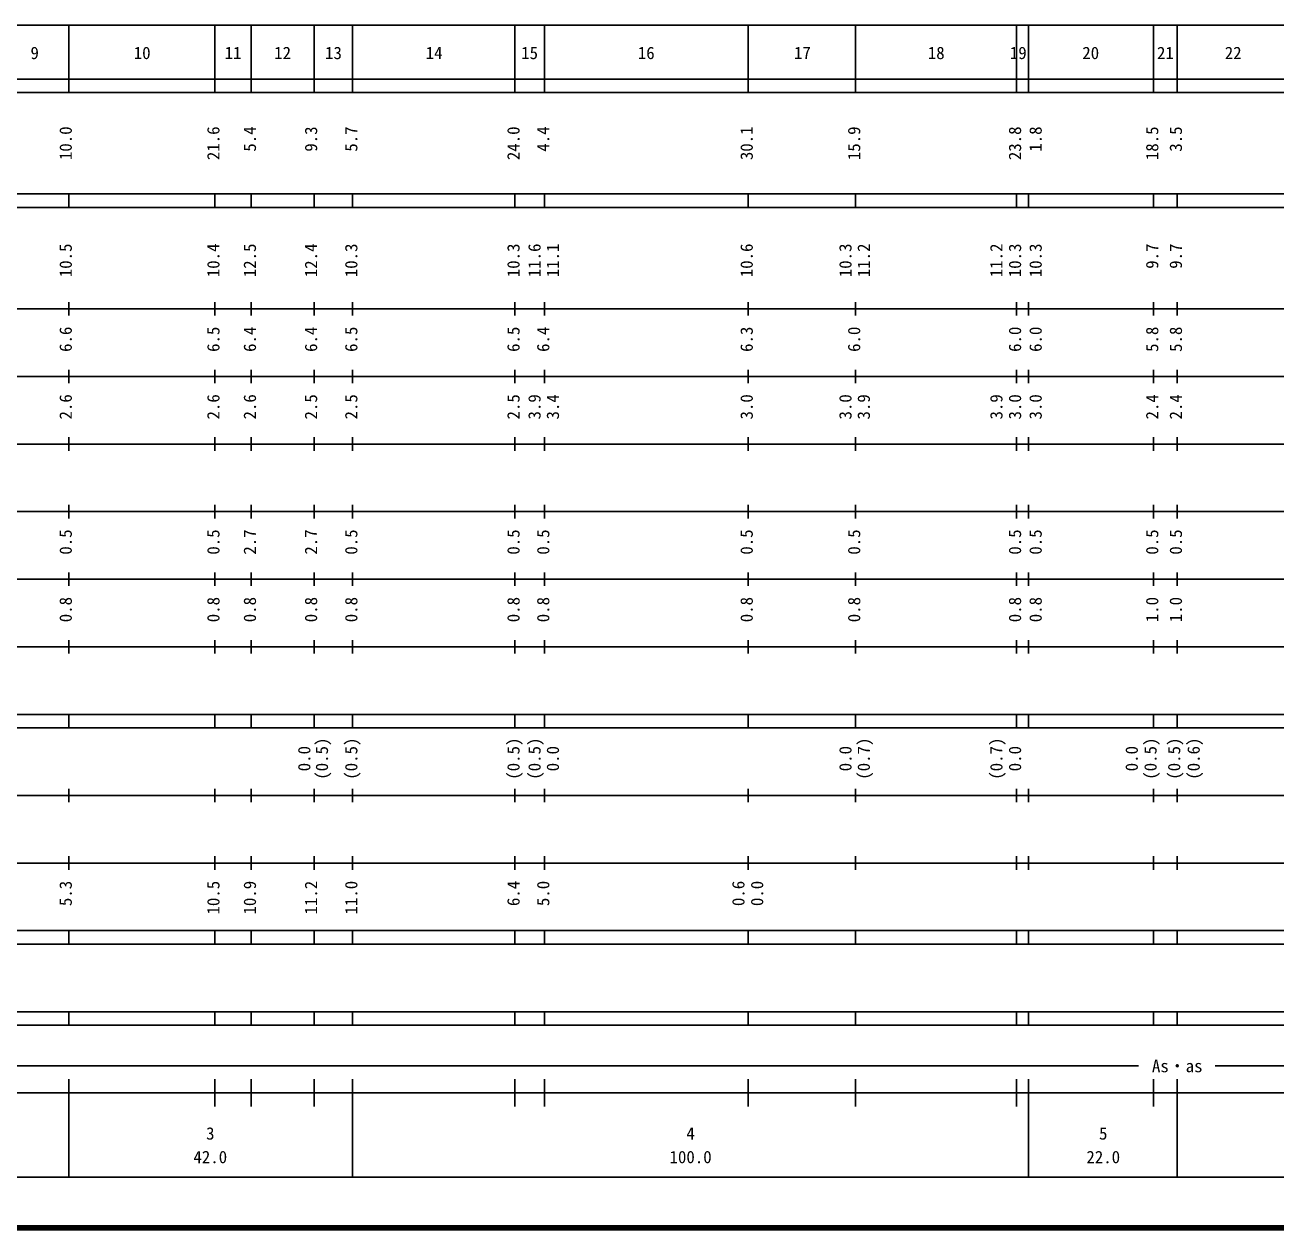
# Model space of a CAD drawing. Units: millimetres on the paper, enlarged 1000 times. Extents: x 40000 to 680000, y 20000 to 380000.
# Drawn here: x 219527 to 404610, y 20000 to 198000 of the extents above; entities that cross this region are included whole.
import ezdxf
from ezdxf.enums import TextEntityAlignment as Align

# ---------------------------------------------------------------- set-up
doc = ezdxf.new("R2010")
doc.units = ezdxf.units.MM
doc.header["$LTSCALE"] = 1000
doc.layers.add('M-TTL', color=2, linetype='Continuous', lineweight=140)
doc.layers.add('M-TTL-BAND', color=7, linetype='Continuous', lineweight=25)
doc.styles.add('ＭＳ ゴシック', font='')
doc.styles.get('ＭＳ ゴシック').set_extended_font_data('MS Gothic')

msp = doc.modelspace()

# ---------------------------------------------------------------- linework, layer by layer
at = {"layer": 'M-TTL'}
msp.add_line((40000, 20000), (680000, 20000), dxfattribs=at)
at = {"layer": 'M-TTL-BAND'}
for p, q in [((68000, 198000), (579000, 198000)), ((226000, 188000), (226000, 198000)), ((247600, 188000), (247600, 198000)), ((253000, 188000), (253000, 198000)), ((262300, 188000), (262300, 198000)), ((268000, 188000), (268000, 198000)), ((292000, 188000), (292000, 198000)), ((296400, 188000), (296400, 198000)), ((326500, 188000), (326500, 198000)), ((342400, 188000), (342400, 198000)), ((366200, 188000), (366200, 198000)), ((368000, 188000), (368000, 198000)), ((386500, 188000), (386500, 198000)), ((390000, 188000), (390000, 198000)), ((40000, 190000), (579000, 190000)), ((40000, 188000), (579000, 188000)), ((40000, 173000), (579000, 173000)), ((226000, 171000), (226000, 173000)), ((247600, 171000), (247600, 173000)), ((253000, 171000), (253000, 173000)), ((262300, 171000), (262300, 173000)), ((268000, 171000), (268000, 173000)), ((292000, 171000), (292000, 173000)), ((296400, 171000), (296400, 173000)), ((326500, 171000), (326500, 173000)), ((342400, 171000), (342400, 173000)), ((366200, 171000), (366200, 173000)), ((368000, 171000), (368000, 173000)), ((386500, 171000), (386500, 173000)), ((390000, 171000), (390000, 173000)), ((40000, 171000), (579000, 171000)), ((40000, 156000), (579000, 156000)), ((226000, 155000), (226000, 157000)), ((247600, 155000), (247600, 157000)), ((253000, 155000), (253000, 157000)), ((262300, 155000), (262300, 157000)), ((268000, 155000), (268000, 157000)), ((292000, 155000), (292000, 157000)), ((296400, 155000), (296400, 157000)), ((326500, 155000), (326500, 157000)), ((342400, 155000), (342400, 157000)), ((366200, 155000), (366200, 157000)), ((368000, 155000), (368000, 157000)), ((386500, 155000), (386500, 157000)), ((390000, 155000), (390000, 157000)), ((226000, 145000), (226000, 147000)), ((247600, 145000), (247600, 147000)), ((253000, 145000), (253000, 147000)), ((262300, 145000), (262300, 147000)), ((268000, 145000), (268000, 147000)), ((292000, 145000), (292000, 147000)), ((296400, 145000), (296400, 147000)), ((326500, 145000), (326500, 147000)), ((342400, 145000), (342400, 147000)), ((366200, 145000), (366200, 147000)), ((368000, 145000), (368000, 147000)), ((386500, 145000), (386500, 147000)), ((390000, 145000), (390000, 147000)), ((46000, 146000), (579000, 146000)), ((226000, 135000), (226000, 137000)), ((247600, 135000), (247600, 137000)), ((253000, 135000), (253000, 137000)), ((262300, 135000), (262300, 137000)), ((268000, 135000), (268000, 137000)), ((292000, 135000), (292000, 137000)), ((296400, 135000), (296400, 137000)), ((326500, 135000), (326500, 137000)), ((342400, 135000), (342400, 137000)), ((366200, 135000), (366200, 137000)), ((368000, 135000), (368000, 137000)), ((386500, 135000), (386500, 137000)), ((390000, 135000), (390000, 137000)), ((52000, 136000), (579000, 136000)), ((46000, 126000), (579000, 126000)), ((226000, 125000), (226000, 127000)), ((247600, 125000), (247600, 127000)), ((253000, 125000), (253000, 127000)), ((262300, 125000), (262300, 127000)), ((268000, 125000), (268000, 127000)), ((292000, 125000), (292000, 127000)), ((296400, 125000), (296400, 127000)), ((326500, 125000), (326500, 127000)), ((342400, 125000), (342400, 127000)), ((366200, 125000), (366200, 127000)), ((368000, 125000), (368000, 127000)), ((386500, 125000), (386500, 127000)), ((390000, 125000), (390000, 127000)), ((226000, 115000), (226000, 117000)), ((247600, 115000), (247600, 117000)), ((253000, 115000), (253000, 117000)), ((262300, 115000), (262300, 117000)), ((268000, 115000), (268000, 117000)), ((292000, 115000), (292000, 117000)), ((296400, 115000), (296400, 117000)), ((326500, 115000), (326500, 117000)), ((342400, 115000), (342400, 117000)), ((366200, 115000), (366200, 117000)), ((368000, 115000), (368000, 117000)), ((386500, 115000), (386500, 117000)), ((390000, 115000), (390000, 117000)), ((52000, 116000), (579000, 116000)), ((46000, 106000), (579000, 106000)), ((226000, 105000), (226000, 107000)), ((247600, 105000), (247600, 107000)), ((253000, 105000), (253000, 107000)), ((262300, 105000), (262300, 107000)), ((268000, 105000), (268000, 107000)), ((292000, 105000), (292000, 107000)), ((296400, 105000), (296400, 107000)), ((326500, 105000), (326500, 107000)), ((342400, 105000), (342400, 107000)), ((366200, 105000), (366200, 107000)), ((368000, 105000), (368000, 107000)), ((386500, 105000), (386500, 107000)), ((390000, 105000), (390000, 107000)), ((40000, 96000), (579000, 96000)), ((226000, 94000), (226000, 96000)), ((247600, 94000), (247600, 96000)), ((253000, 94000), (253000, 96000)), ((262300, 94000), (262300, 96000)), ((268000, 94000), (268000, 96000)), ((292000, 94000), (292000, 96000)), ((296400, 94000), (296400, 96000)), ((326500, 94000), (326500, 96000)), ((342400, 94000), (342400, 96000)), ((366200, 94000), (366200, 96000)), ((368000, 94000), (368000, 96000)), ((386500, 94000), (386500, 96000)), ((390000, 94000), (390000, 96000)), ((40000, 94000), (579000, 94000)), ((49000, 84000), (579000, 84000)), ((226000, 83000), (226000, 85000)), ((247600, 83000), (247600, 85000)), ((253000, 83000), (253000, 85000)), ((262300, 83000), (262300, 85000)), ((268000, 83000), (268000, 85000)), ((292000, 83000), (292000, 85000)), ((296400, 83000), (296400, 85000)), ((326500, 83000), (326500, 85000)), ((342400, 83000), (342400, 85000)), ((366200, 83000), (366200, 85000)), ((368000, 83000), (368000, 85000)), ((386500, 83000), (386500, 85000)), ((390000, 83000), (390000, 85000)), ((226000, 73000), (226000, 75000)), ((247600, 73000), (247600, 75000)), ((253000, 73000), (253000, 75000)), ((262300, 73000), (262300, 75000)), ((268000, 73000), (268000, 75000)), ((292000, 73000), (292000, 75000)), ((296400, 73000), (296400, 75000)), ((326500, 73000), (326500, 75000)), ((342400, 73000), (342400, 75000)), ((366200, 73000), (366200, 75000)), ((368000, 73000), (368000, 75000)), ((386500, 73000), (386500, 75000)), ((390000, 73000), (390000, 75000)), ((40000, 74000), (579000, 74000)), ((40000, 64000), (579000, 64000)), ((226000, 62000), (226000, 64000)), ((247600, 62000), (247600, 64000)), ((253000, 62000), (253000, 64000)), ((262300, 62000), (262300, 64000)), ((268000, 62000), (268000, 64000)), ((292000, 62000), (292000, 64000)), ((296400, 62000), (296400, 64000)), ((326500, 62000), (326500, 64000)), ((342400, 62000), (342400, 64000)), ((366200, 62000), (366200, 64000)), ((368000, 62000), (368000, 64000)), ((386500, 62000), (386500, 64000)), ((390000, 62000), (390000, 64000)), ((40000, 62000), (579000, 62000)), ((40000, 52000), (579000, 52000)), ((226000, 50000), (226000, 52000)), ((247600, 50000), (247600, 52000)), ((253000, 50000), (253000, 52000)), ((262300, 50000), (262300, 52000)), ((268000, 50000), (268000, 52000)), ((292000, 50000), (292000, 52000)), ((296400, 50000), (296400, 52000)), ((326500, 50000), (326500, 52000)), ((342400, 50000), (342400, 52000)), ((366200, 50000), (366200, 52000)), ((368000, 50000), (368000, 52000)), ((386500, 50000), (386500, 52000)), ((390000, 50000), (390000, 52000)), ((40000, 50000), (579000, 50000)), ((71000, 44000), (384251, 44000)), ((395632, 44000), (555959, 44000)), ((226000, 27500), (226000, 42000)), ((247600, 38000), (247600, 42000)), ((253000, 38000), (253000, 42000)), ((262300, 38000), (262300, 42000)), ((268000, 27500), (268000, 42000)), ((292000, 38000), (292000, 42000)), ((296400, 38000), (296400, 42000)), ((326500, 38000), (326500, 42000)), ((342400, 38000), (342400, 42000)), ((366200, 38000), (366200, 42000)), ((368000, 27500), (368000, 42000)), ((386500, 38000), (386500, 42000)), ((390000, 27500), (390000, 42000)), ((40000, 40000), (579000, 40000)), ((68000, 27500), (579000, 27500))]:
    msp.add_line(p, q, dxfattribs=at)

# ---------------------------------------------------------------- texts
at = {"layer": 'M-TTL-BAND', "style": 'ＭＳ ゴシック'}
for s, p in [('9', (220960, 192405)), ('10', (236860, 192405)), ('11', (250303, 192405)), ('12', (257639, 192405)), ('13', (265166, 192405)), ('14', (280055, 192405)), ('15', (294183, 192405)), ('16', (311440, 192405)), ('17', (334543, 192405)), ('18', (354342, 192405)), ('19', (366482, 192405)), ('20', (377200, 192405)), ('21', (388255, 192405)), ('22', (398280, 192405)), ('As・as', (390000, 42500)), ('3', (246939, 32523)), ('4', (318000, 32523)), ('5', (379054, 32523)), ('42.0', (246939, 29033)), ('100.0', (318000, 29033)), ('22.0', (379054, 29033))]:
    msp.add_text(s, height=1833, dxfattribs=at).set_placement(p, align=Align.BOTTOM_CENTER)
msp.add_text('10.0', height=1833, rotation=90, dxfattribs=at).set_placement((227000, 183000), align=Align.BOTTOM_RIGHT)
for s, p in [('21.6', (248850, 180500)), ('5.4', (254250, 181125)), ('9.3', (263300, 181125)), ('5.7', (269250, 181125)), ('24.0', (293250, 180500)), ('4.4', (297650, 181125)), ('30.1', (327750, 180500)), ('15.9', (343650, 180500)), ('23.8', (367450, 180500)), ('1.8', (370500, 181125)), ('18.5', (387750, 180500)), ('3.5', (391250, 181125)), ('10.5', (227000, 163174)), ('10.4', (248850, 163174)), ('12.5', (254250, 163174)), ('12.4', (263300, 163174)), ('10.3', (269250, 163174)), ('10.3', (293250, 163174)), ('11.6', (296363, 163174)), ('11.1', (299078, 163174)), ('10.6', (327750, 163174)), ('10.3', (342363, 163174)), ('11.2', (345078, 163174)), ('11.2', (364694, 163174)), ('10.3', (367450, 163174)), ('10.3', (370500, 163174)), ('9.7', (387750, 163799)), ('9.7', (391250, 163799)), ('6.6', (227000, 151500)), ('6.5', (248850, 151500)), ('6.4', (254250, 151500)), ('6.4', (263300, 151500)), ('6.5', (269250, 151500)), ('6.5', (293250, 151500)), ('6.4', (297650, 151500)), ('6.3', (327750, 151500)), ('6.0', (343650, 151500)), ('6.0', (367450, 151500)), ('6.0', (370500, 151500)), ('5.8', (387750, 151500)), ('5.8', (391250, 151500)), ('2.6', (227000, 141500)), ('2.6', (248850, 141500)), ('2.6', (254250, 141500)), ('2.5', (263300, 141500)), ('2.5', (269250, 141500)), ('2.5', (293250, 141500)), ('3.9', (296363, 141500)), ('3.4', (299078, 141500)), ('3.0', (327750, 141500)), ('3.0', (342363, 141500)), ('3.9', (345078, 141500)), ('3.9', (364694, 141500)), ('3.0', (367450, 141500)), ('3.0', (370500, 141500)), ('2.4', (387750, 141500)), ('2.4', (391250, 141500)), ('0.5', (227000, 121500)), ('0.5', (248850, 121500)), ('2.7', (254250, 121500)), ('2.7', (263300, 121500)), ('0.5', (269250, 121500)), ('0.5', (293250, 121500)), ('0.5', (297650, 121500)), ('0.5', (327750, 121500)), ('0.5', (343650, 121500)), ('0.5', (367450, 121500)), ('0.5', (370500, 121500)), ('0.5', (387750, 121500)), ('0.5', (391250, 121500)), ('0.8', (227000, 111500)), ('0.8', (248850, 111500)), ('0.8', (254250, 111500)), ('0.8', (263300, 111500)), ('0.8', (269250, 111500)), ('0.8', (293250, 111500)), ('0.8', (297650, 111500)), ('0.8', (327750, 111500)), ('0.8', (343650, 111500)), ('0.8', (367450, 111500)), ('0.8', (370500, 111500)), ('1.0', (387750, 111500)), ('1.0', (391250, 111500)), ('0.0', (262294, 89446)), ('(0.5)', (264909, 89446)), ('(0.5)', (269250, 89446)), ('(0.5)', (293250, 89446)), ('(0.5)', (296363, 89446)), ('0.0', (299078, 89446)), ('0.0', (342363, 89446)), ('(0.7)', (345078, 89446)), ('(0.7)', (364694, 89446)), ('0.0', (367450, 89446)), ('0.0', (384717, 89446)), ('(0.5)', (387500, 89446)), ('(0.5)', (391000, 89446)), ('(0.6)', (393882, 89446)), ('5.3', (227000, 69500)), ('10.5', (248850, 68875)), ('10.9', (254250, 68875)), ('11.2', (263300, 68875)), ('11.0', (269250, 68875)), ('6.4', (293250, 69500)), ('5.0', (297650, 69500)), ('0.6', (326523, 69500)), ('0.0', (329294, 69500))]:
    msp.add_text(s, height=1833, rotation=90, dxfattribs=at).set_placement(p, align=Align.BOTTOM_CENTER)

doc.saveas('drawing.dxf')
